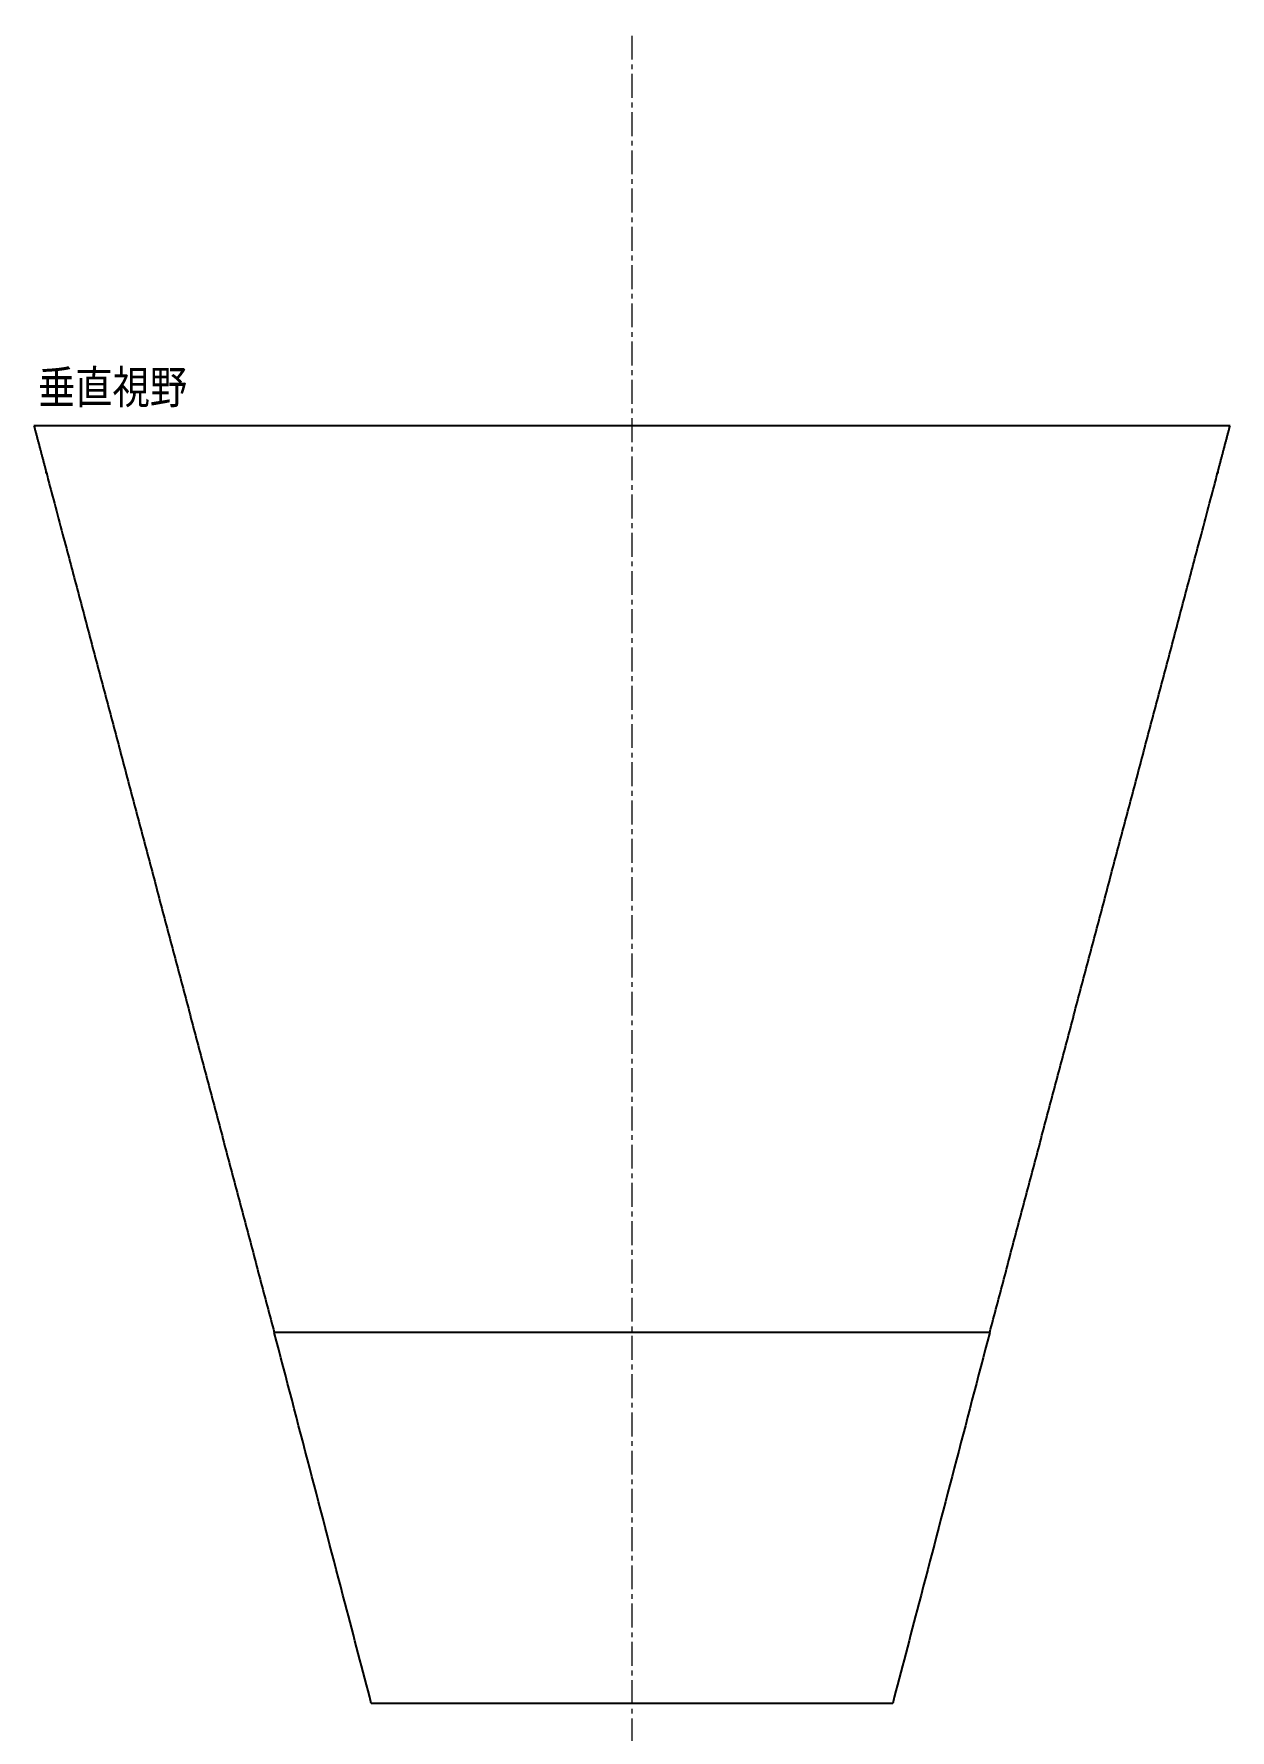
# Model space of a CAD drawing. Header units: millimetres. Extents: x -573 to 3430, y 0 to 3769.
# Drawn here: x 1841 to 3430, y 1516 to 3769 of the extents above; entities that cross this region are included whole.
import ezdxf

# ---------------------------------------------------------------- set-up
doc = ezdxf.new("R2010")
doc.units = ezdxf.units.MM
doc.linetypes.add('CENTER', pattern=[50.8, 31.75, -6.35, 6.35, -6.35])
doc.layers.add('05 Center', color=3, linetype='CENTER', lineweight=15)
doc.styles.add('TOKURA STANDARD', font='simplex.shx', dxfattribs={"width": 0.9, "bigfont": 'extfont.shx'})

msp = doc.modelspace()

# ---------------------------------------------------------------- linework, layer by layer
for points, degree, knots in [([(1840.864, 3248.221, -368.054), (1849.851, 3214.315, -368.054), (1858.837, 3180.408, -368.054), (2009.459, 2612.072, -368.054), (2160.081, 2043.735, -368.054)], 2, [-3195.21955566, -3195.21955566, -3195.21955566, -3122.92541525, -3122.92541525, -1911.14472171, -1911.14472171, -1911.14472171]), ([(3110.288, 2043.735, -368.054), (3260.911, 2612.072, -368.054), (3411.533, 3180.408, -368.054), (3420.519, 3214.315, -368.054), (3429.505, 3248.221, -368.054)], 2, [1911.14472171, 1911.14472171, 1911.14472171, 3122.92541525, 3122.92541525, 3195.21955566, 3195.21955566, 3195.21955566]), ([(2288.984, 1551.046, -368.054), (2277.403, 1595.31, -368.054), (2265.822, 1639.575, -368.054), (2222.854, 1803.805, -368.054), (2191.468, 1923.77, -368.054), (2160.081, 2043.735, -368.054)], 3, [1058.19546742, 1058.19546742, 1058.19546742, 1058.19546742, 1206.59851452, 1206.59851452, 1608.79801936, 1608.79801936, 1608.79801936, 1608.79801936]), ([(3110.288, 2043.735, -368.054), (3070.697, 2043.735, -368.054), (3031.105, 2043.735, -368.054), (2951.921, 2043.735, -368.054), (2912.329, 2043.735, -368.054), (2793.553, 2043.735, -368.054), (2714.369, 2043.735, -368.054), (2556.001, 2043.735, -368.054), (2476.817, 2043.735, -368.054), (2358.041, 2043.735, -368.054), (2318.449, 2043.735, -368.054), (2239.265, 2043.735, -368.054), (2199.673, 2043.735, -368.054), (2160.081, 2043.735, -368.054)], 3, [-950.20756533, -950.20756533, -950.20756533, -950.20756533, -831.43161966, -831.43161966, -712.655674, -712.655674, -475.10378266, -475.10378266, -237.55189133, -237.55189133, -118.77594567, -118.77594567, 0, 0, 0, 0]), ([(3110.288, 2043.735, -368.054), (3078.902, 1923.77, -368.054), (3047.515, 1803.805, -368.054), (3004.548, 1639.575, -368.054), (2992.967, 1595.31, -368.054), (2981.386, 1551.046, -368.054)], 3, [-1608.79801936, -1608.79801936, -1608.79801936, -1608.79801936, -1206.59851452, -1206.59851452, -1058.19546742, -1058.19546742, -1058.19546742, -1058.19546742])]:
    msp.add_open_spline(points, degree=degree, knots=knots)
for points in [[(3429.505, 3248.221, -368.054), (2635.185, 3248.221, -368.054), (1840.864, 3248.221, -368.054)], [(2981.386, 1551.046, -368.054), (2635.185, 1551.046, -368.054), (2288.984, 1551.046, -368.054)]]:
    msp.add_open_spline(points, degree=2)
at = {"layer": '05 Center'}
msp.add_line((2635.185, 1143.861, -368.054), (2635.185, 3768.743, -368.054), dxfattribs=at)

# ---------------------------------------------------------------- texts
at = {"insert": (1846.314, 3322.763), "char_height": 50, "attachment_point": 1, "style": 'TOKURA STANDARD'}
msp.add_mtext_dynamic_manual_height_columns('垂直視野', width=254.15143, gutter_width=16, heights=[0], dxfattribs=at)

doc.saveas('drawing.dxf')
